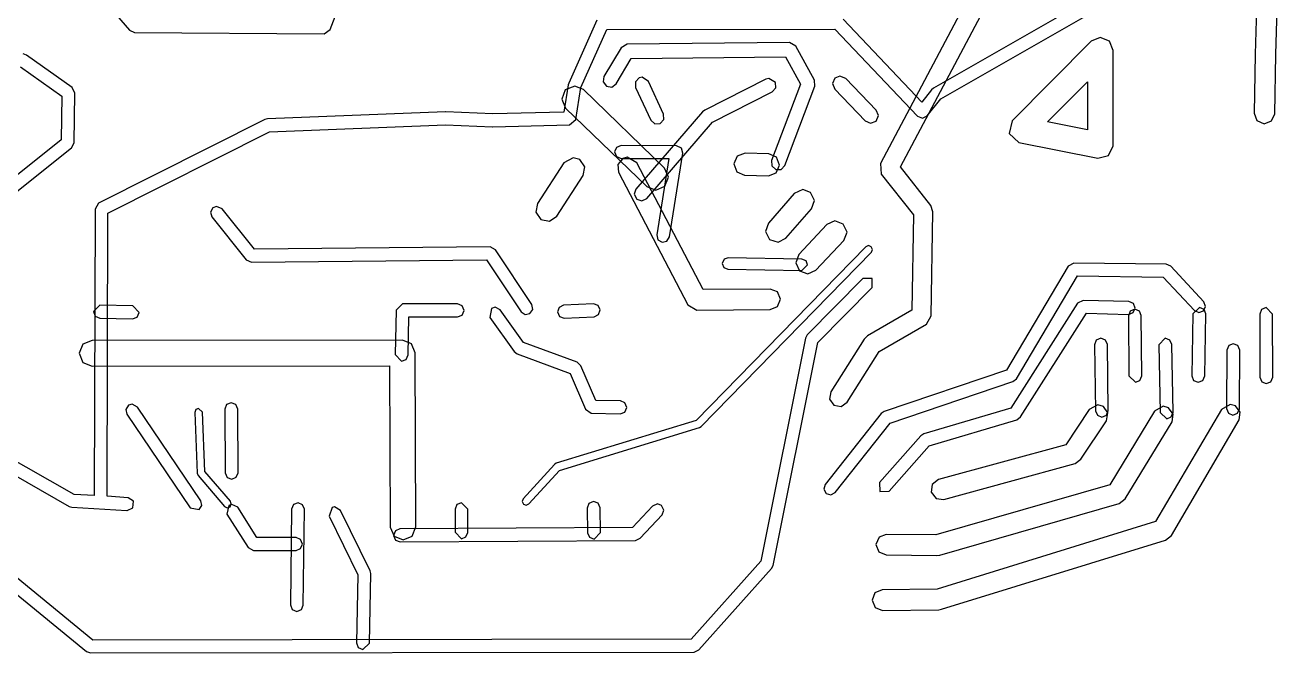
# Model space of a CAD drawing. Extents: x 2 to 219, y 1 to 125.
# Drawn here: x 121.6 to 218.9, y 3.7 to 52.4 of the extents above; entities that cross this region are included whole.
import ezdxf

# ---------------------------------------------------------------- set-up
doc = ezdxf.new("R2010")
doc.units = 0
doc.layers.add('PistasBottom', color=7, linetype='CONTINUOUS')

msp = doc.modelspace()

# ---------------------------------------------------------------- linework, layer by layer
at = {"layer": 'PistasBottom', "color": 7}
for p, q in [((145.336, 52.0723), (151.871, 69.2324)), ((126.367, 55.9355), (129.76, 52.0293)), ((206.266, 55.5918), (192.156, 47.5312)), ((218.746, 50.1328), (218.902, 55.6836)), ((194.951, 54.6973), (188.041, 41.6855)), ((192.736, 46.7109), (207.01, 54.8652)), ((217.289, 55.2383), (217.146, 50.1758)), ((189.596, 41.4141), (196.275, 53.9941)), ((166.041, 52.793), (163.855, 47.9258)), ((191.256, 46.4512), (185.141, 52.8906)), ((129.76, 52.0293), (130.133, 51.8574)), ((130.133, 51.8574), (144.865, 51.75)), ((144.865, 51.75), (145.336, 52.0723)), ((164.795, 47.5762), (166.82, 52.0879)), ((166.82, 52.0879), (184.514, 52.0977)), ((184.514, 52.0977), (190.928, 45.3457)), ((167.92, 50.668), (166.58, 48.4316)), ((168.387, 50.9355), (167.92, 50.668)), ((180.982, 51.0723), (168.387, 50.9355)), ((181.469, 50.7891), (180.982, 51.0723)), ((180.982, 51.0723), (180.982, 51.0723)), ((182.928, 48.1562), (181.469, 50.7891)), ((204.412, 51.1641), (198.273, 44.9961)), ((205.096, 51.459), (204.412, 51.1641)), ((205.82, 51.1745), (205.096, 51.459)), ((205.096, 51.459), (205.096, 51.459)), ((206.121, 50.457), (205.82, 51.1745)), ((121.756, 50.0918), (121.494, 50.1836)), ((125.301, 47.5703), (121.756, 50.0918)), ((167.525, 47.8672), (168.705, 49.8379)), ((168.705, 49.8379), (180.666, 49.9688)), ((180.666, 49.9688), (181.842, 47.8457)), ((206.107, 43.0645), (206.121, 50.457)), ((217.146, 50.168), (217.053, 45.5801)), ((217.146, 50.1758), (217.146, 50.168)), ((218.652, 45.5469), (218.746, 50.1328)), ((121.293, 49.1914), (124.508, 46.9062)), ((163.818, 47.8008), (163.473, 45.668)), ((164.314, 47.6953), (163.584, 47.3906)), ((163.855, 47.9258), (163.818, 47.8008)), ((164.998, 47.4141), (164.314, 47.6953)), ((164.314, 47.6953), (164.314, 47.6953)), ((166.58, 48.4316), (166.519, 48.0155)), ((166.519, 48.0155), (166.77, 47.6777)), ((166.77, 47.6777), (167.187, 47.6155)), ((167.187, 47.6155), (167.525, 47.8672)), ((169.312, 48.3203), (169.026, 48.011)), ((169.026, 48.011), (169.043, 47.5898)), ((169.545, 48.3711), (169.312, 48.3203)), ((170.041, 48.0508), (169.545, 48.3711)), ((169.545, 48.3711), (169.545, 48.3711)), ((171.211, 45.5117), (170.041, 48.0508)), ((179.156, 48.2188), (174.416, 45.8242)), ((179.389, 48.2773), (179.156, 48.2188)), ((179.896, 47.9746), (179.389, 48.2773)), ((179.389, 48.2773), (179.389, 48.2773)), ((181.842, 47.8457), (179.598, 41.918)), ((179.927, 47.5549), (179.896, 47.9746)), ((180.627, 41.5293), (182.961, 47.6953)), ((182.961, 47.6953), (182.928, 48.1562)), ((184.512, 48.3008), (184.329, 47.8802)), ((184.329, 47.8802), (184.496, 47.4531)), ((184.889, 48.4688), (184.512, 48.3008)), ((185.359, 48.2852), (184.889, 48.4688)), ((184.889, 48.4688), (184.889, 48.4688)), ((187.727, 45.8281), (185.359, 48.2852)), ((201.004, 44.9062), (204.117, 48.0332)), ((204.117, 48.0332), (204.109, 44.2852)), ((204.117, 48.0332), (204.117, 48.0332)), ((124.508, 46.9062), (124.457, 43.5273)), ((125.512, 47.1543), (125.301, 47.5703)), ((125.453, 43.2754), (125.512, 47.1543)), ((163.584, 47.3906), (163.303, 46.6787)), ((164.393, 45.0977), (164.795, 47.5762)), ((171.293, 41.3301), (164.998, 47.4141)), ((169.043, 47.5898), (170.213, 45.0508)), ((175.008, 44.8906), (179.652, 47.2363)), ((179.652, 47.2363), (179.927, 47.5549)), ((184.496, 47.4531), (186.863, 44.9961)), ((192.014, 47.4082), (191.256, 46.4512)), ((191.682, 45.3789), (192.736, 46.7109)), ((192.156, 47.5312), (192.014, 47.4082)), ((163.303, 46.6787), (163.607, 45.9766)), ((163.607, 45.9766), (169.904, 39.8926)), ((174.416, 45.8242), (174.246, 45.6914)), ((187.895, 45.4001), (187.727, 45.8281)), ((140.264, 45.0898), (127.355, 38.5957)), ((140.469, 45.1426), (140.264, 45.0898)), ((154.277, 45.6914), (140.469, 45.1426)), ((154.318, 45.6914), (154.277, 45.6914)), ((157.959, 45.5371), (154.318, 45.6914)), ((163.473, 45.668), (157.959, 45.5371)), ((163.912, 44.6777), (164.393, 45.0977)), ((174.246, 45.6914), (169.068, 39.6953)), ((169.902, 38.9766), (175.008, 44.8906)), ((170.213, 45.0508), (170.522, 44.7645)), ((170.522, 44.7645), (170.943, 44.7813)), ((170.943, 44.7813), (171.228, 45.0911)), ((171.228, 45.0911), (171.211, 45.5117)), ((186.863, 44.9961), (187.283, 44.8119)), ((187.283, 44.8119), (187.711, 44.9785)), ((187.711, 44.9785), (187.895, 45.4001)), ((190.928, 45.3457), (191.312, 45.1906)), ((191.312, 45.1906), (191.682, 45.3789)), ((198.273, 44.9961), (198.026, 44.0004)), ((204.109, 44.2852), (201.004, 44.9062)), ((217.053, 45.5801), (217.275, 45.0097)), ((217.275, 45.0097), (217.836, 44.7637)), ((217.836, 44.7637), (218.406, 44.9862)), ((218.406, 44.9862), (218.652, 45.5469)), ((128.08, 37.8398), (140.617, 44.1484)), ((140.617, 44.1484), (154.297, 44.6914)), ((154.297, 44.6914), (157.932, 44.5371)), ((157.932, 44.5371), (157.965, 44.5371)), ((157.965, 44.5371), (163.912, 44.6777)), ((198.026, 44.0004), (198.785, 43.3105)), ((124.457, 43.5273), (118.91, 39.0977)), ((119.725, 38.4668), (125.266, 42.8926)), ((125.266, 42.8926), (125.453, 43.2754)), ((167.558, 42.935), (167.41, 42.582)), ((167.912, 43.0801), (167.558, 42.935)), ((172.215, 43.0625), (167.912, 43.0801)), ((167.912, 43.0801), (167.912, 43.0801)), ((172.594, 42.8866), (172.215, 43.0625)), ((172.707, 42.4844), (172.594, 42.8866)), ((198.785, 43.3105), (204.912, 42.0859)), ((205.741, 42.2929), (206.107, 43.0645)), ((164.191, 42.1348), (163.475, 41.7285)), ((164.721, 41.9883), (164.191, 42.1348)), ((164.191, 42.1348), (164.191, 42.1348)), ((165.109, 41.419), (164.721, 41.9883)), ((167.41, 42.582), (167.555, 42.2279)), ((167.555, 42.2279), (167.908, 42.0801)), ((168.049, 42.084), (167.656, 41.614)), ((167.908, 42.0801), (171.627, 42.0645)), ((168.389, 42.1738), (168.049, 42.084)), ((169.129, 41.7461), (168.389, 42.1738)), ((168.389, 42.1738), (168.389, 42.1738)), ((171.627, 42.0645), (170.689, 36.1445)), ((171.678, 35.9883), (172.707, 42.4844)), ((176.932, 42.2448), (176.668, 41.6504)), ((177.539, 42.4785), (176.932, 42.2448)), ((179.391, 42.4316), (177.539, 42.4785)), ((177.539, 42.4785), (177.539, 42.4785)), ((179.985, 42.1676), (179.391, 42.4316)), ((179.598, 41.918), (179.611, 41.4971)), ((180.219, 41.5605), (179.985, 42.1676)), ((204.912, 42.0859), (205.741, 42.2929)), ((163.475, 41.7285), (161.414, 38.584)), ((164.98, 40.7422), (165.109, 41.419)), ((167.656, 41.614), (167.711, 41.0039)), ((167.711, 41.0039), (173.088, 30.7246)), ((174.279, 31.9004), (169.129, 41.7461)), ((171.599, 40.6283), (171.293, 41.3301)), ((176.668, 41.6504), (176.902, 41.0434)), ((176.902, 41.0434), (177.496, 40.7793)), ((179.348, 40.7324), (179.955, 40.9661)), ((179.611, 41.4971), (179.918, 41.209)), ((179.918, 41.209), (180.339, 41.2223)), ((179.955, 40.9661), (180.219, 41.5605)), ((180.339, 41.2223), (180.627, 41.5293)), ((188.041, 41.6855), (188.113, 40.8691)), ((188.113, 40.8691), (190.609, 37.7031)), ((191.953, 38.4219), (189.596, 41.4141)), ((162.92, 37.5977), (164.98, 40.7422)), ((169.904, 39.8926), (170.616, 39.6114)), ((170.616, 39.6114), (171.318, 39.916)), ((171.318, 39.916), (171.599, 40.6283)), ((177.496, 40.7793), (179.348, 40.7324)), ((169.068, 39.6953), (168.936, 39.2959)), ((168.936, 39.2959), (169.125, 38.9199)), ((169.125, 38.9199), (169.525, 38.7868)), ((169.525, 38.7868), (169.902, 38.9766)), ((181.342, 39.3477), (179.355, 37.0645)), ((182.025, 39.6582), (181.342, 39.3477)), ((182.611, 39.4375), (182.025, 39.6582)), ((182.025, 39.6582), (182.025, 39.6582)), ((182.918, 38.8209), (182.611, 39.4375)), ((127.08, 38.1504), (127.01, 15.916)), ((127.355, 38.5957), (127.08, 38.1504)), ((136.234, 38.2383), (136.05, 37.9029)), ((136.518, 38.3477), (136.234, 38.2383)), ((136.936, 38.1621), (136.518, 38.3477)), ((136.518, 38.3477), (136.518, 38.3477)), ((139.449, 35.0352), (136.936, 38.1621)), ((161.414, 38.584), (161.286, 37.9071)), ((180.713, 35.8828), (182.699, 38.168)), ((182.699, 38.168), (182.918, 38.8209)), ((192.113, 37.9473), (191.953, 38.4219)), ((191.988, 29.8691), (192.113, 37.9473)), ((128.01, 15.873), (128.08, 37.8398)), ((136.05, 37.9029), (136.156, 37.5352)), ((136.156, 37.5352), (138.82, 34.2207)), ((161.286, 37.9071), (161.674, 37.3379)), ((161.674, 37.3379), (162.351, 37.2097)), ((162.351, 37.2097), (162.92, 37.5977)), ((179.355, 37.0645), (179.137, 36.4115)), ((184.512, 37.2324), (183.895, 36.9492)), ((185.166, 36.9902), (184.512, 37.2324)), ((184.512, 37.2324), (184.512, 37.2324)), ((185.451, 36.362), (185.166, 36.9902)), ((190.609, 37.7031), (190.496, 30.3164)), ((170.689, 36.1445), (170.779, 35.7722)), ((171.478, 35.6617), (171.678, 35.9883)), ((179.137, 36.4115), (179.443, 35.7949)), ((183.895, 36.9492), (181.717, 34.6289)), ((185.207, 35.7168), (185.451, 36.362)), ((157.742, 35.2129), (139.449, 35.0352)), ((158.164, 34.9883), (157.742, 35.2129)), ((170.779, 35.7722), (171.105, 35.5723)), ((171.105, 35.5723), (171.478, 35.6617)), ((186.91, 35.2227), (173.748, 21.752)), ((179.443, 35.7949), (180.096, 35.576)), ((180.096, 35.576), (180.713, 35.8828)), ((183.029, 33.3965), (185.207, 35.7168)), ((187.127, 35.3125), (186.91, 35.2227)), ((187.334, 35.2285), (187.127, 35.3125)), ((187.127, 35.3125), (187.127, 35.3125)), ((187.426, 35.0168), (187.334, 35.2285)), ((187.34, 34.8027), (187.426, 35.0168)), ((138.82, 34.2207), (139.215, 34.0332)), ((139.215, 34.0332), (157.48, 34.2109)), ((157.48, 34.2109), (160.146, 30.1895)), ((160.98, 30.7422), (158.164, 34.9883)), ((174.125, 21.277), (187.34, 34.8027)), ((175.903, 34.2527), (175.766, 33.9355)), ((176.225, 34.3789), (175.903, 34.2527)), ((181.953, 34.2754), (176.225, 34.3789)), ((176.225, 34.3789), (176.225, 34.3789)), ((181.717, 34.6289), (181.473, 33.9851)), ((182.269, 34.1374), (181.953, 34.2754)), ((182.395, 33.8164), (182.269, 34.1374)), ((175.766, 33.9355), (175.893, 33.6151)), ((175.893, 33.6151), (176.209, 33.4785)), ((176.209, 33.4785), (181.938, 33.375)), ((181.473, 33.9851), (181.756, 33.3574)), ((181.756, 33.3574), (182.401, 33.1128)), ((181.938, 33.375), (182.395, 33.8164)), ((182.401, 33.1128), (183.029, 33.3965)), ((202.619, 33.7168), (197.836, 25.652)), ((203.055, 33.9609), (202.619, 33.7168)), ((210.229, 33.8711), (203.055, 33.9609)), ((203.055, 33.9609), (203.055, 33.9609)), ((210.588, 33.7129), (210.229, 33.8711)), ((213.156, 30.9531), (210.588, 33.7129)), ((186.686, 32.7637), (182.359, 28.3887)), ((187.393, 32.7676), (186.686, 32.7637)), ((187.396, 32.0605), (187.393, 32.7676)), ((198.6, 24.982), (203.332, 32.957)), ((203.332, 32.957), (210.002, 32.873)), ((210.002, 32.873), (212.424, 30.2715)), ((179.479, 31.9453), (174.279, 31.9004)), ((180.046, 31.7158), (179.479, 31.9453)), ((180.285, 31.1523), (180.046, 31.7158)), ((180.056, 30.5848), (180.285, 31.1523)), ((183.176, 27.793), (187.396, 32.0605)), ((127.465, 30.6914), (126.955, 30.2031)), ((126.955, 30.2031), (127.093, 29.8461)), ((130.012, 30.6328), (127.465, 30.6914)), ((127.465, 30.6914), (127.465, 30.6914)), ((130.5, 30.123), (130.012, 30.6328)), ((150.449, 30.3027), (150.375, 26.859)), ((150.951, 30.791), (150.449, 30.3027)), ((155.225, 30.7852), (150.951, 30.791)), ((150.951, 30.791), (150.951, 30.791)), ((155.579, 30.638), (155.225, 30.7852)), ((155.577, 29.9302), (155.725, 30.2832)), ((155.725, 30.2832), (155.579, 30.638)), ((157.844, 30.4453), (157.727, 29.748)), ((158.135, 30.5371), (157.844, 30.4453)), ((158.541, 30.3262), (158.135, 30.5371)), ((158.135, 30.5371), (158.135, 30.5371)), ((160.332, 27.8047), (158.541, 30.3262)), ((160.146, 30.1895), (160.464, 29.9754)), ((160.84, 30.0488), (161.054, 30.3664)), ((161.054, 30.3664), (160.98, 30.7422)), ((163.1, 30.5246), (162.971, 30.1641)), ((162.971, 30.1641), (163.134, 29.8172)), ((163.447, 30.6875), (163.1, 30.5246)), ((165.766, 30.7969), (163.447, 30.6875)), ((166.126, 30.6672), (165.766, 30.7969)), ((165.766, 30.7969), (165.766, 30.7969)), ((166.289, 30.3203), (166.126, 30.6672)), ((166.159, 29.9597), (166.289, 30.3203)), ((173.088, 30.7246), (173.805, 30.2969)), ((173.805, 30.2969), (179.492, 30.3457)), ((179.492, 30.3457), (180.056, 30.5848)), ((190.496, 30.3164), (187.031, 28.3105)), ((203.352, 30.8379), (198.168, 22.715)), ((203.787, 31.0684), (203.352, 30.8379)), ((207.336, 30.9766), (203.787, 31.0684)), ((203.787, 31.0684), (203.787, 31.0684)), ((207.439, 30.2297), (207.295, 29.875)), ((207.686, 30.8205), (207.336, 30.9766)), ((207.791, 30.3789), (207.439, 30.2297)), ((207.666, 30.1133), (207.822, 30.4629)), ((207.822, 30.4629), (207.686, 30.8205)), ((208.146, 30.2352), (207.791, 30.3789)), ((207.791, 30.3789), (207.791, 30.3789)), ((208.295, 29.8828), (208.146, 30.2352)), ((212.814, 30.5195), (212.307, 30.0293)), ((212.424, 30.2715), (212.772, 30.1122)), ((212.772, 30.1122), (213.131, 30.2461)), ((213.166, 30.3669), (212.814, 30.5195)), ((212.814, 30.5195), (212.814, 30.5195)), ((213.131, 30.2461), (213.29, 30.5943)), ((213.29, 30.5943), (213.156, 30.9531)), ((213.307, 30.0098), (213.166, 30.3669)), ((217.637, 30.3575), (217.49, 30.0039)), ((217.99, 30.5039), (217.637, 30.3575)), ((218.49, 30.0059), (217.99, 30.5039)), ((217.99, 30.5039), (217.99, 30.5039)), ((127.093, 29.8461), (127.443, 29.6914)), ((127.443, 29.6914), (129.988, 29.6348)), ((129.988, 29.6348), (130.345, 29.7729)), ((130.345, 29.7729), (130.5, 30.123)), ((151.375, 26.838), (151.439, 29.791)), ((151.439, 29.791), (155.223, 29.7852)), ((155.223, 29.7852), (155.577, 29.9302)), ((157.727, 29.748), (159.605, 27.0996)), ((160.464, 29.9754), (160.84, 30.0488)), ((163.134, 29.8172), (163.494, 29.6875)), ((163.494, 29.6875), (165.812, 29.7969)), ((165.812, 29.7969), (166.159, 29.9597)), ((187.941, 27.1055), (191.615, 29.2305)), ((191.615, 29.2305), (191.988, 29.8691)), ((198.91, 22.02), (204.043, 30.0605)), ((204.043, 30.0605), (207.309, 29.9766)), ((207.295, 29.875), (207.336, 25.201)), ((207.309, 29.9766), (207.666, 30.1133)), ((208.336, 25.211), (208.295, 29.8828)), ((212.307, 30.0293), (212.219, 25.219)), ((213.219, 25.199), (213.307, 30.0098)), ((217.49, 30.0039), (217.496, 25.107)), ((218.496, 25.107), (218.49, 30.0059)), ((182.359, 28.3887), (182.225, 28.1348)), ((187.031, 28.3105), (186.773, 28.0625)), ((126.144, 27.6654), (125.852, 26.957)), ((126.852, 27.959), (126.144, 27.6654)), ((150.936, 27.9805), (126.852, 27.959)), ((151.643, 27.6896), (150.936, 27.9805)), ((150.936, 27.9805), (150.936, 27.9805)), ((151.938, 26.984), (151.643, 27.6896)), ((164.514, 26.26), (160.332, 27.8047)), ((182.225, 28.1348), (178.766, 10.824)), ((179.721, 10.494), (183.176, 27.793)), ((186.773, 28.0625), (184.188, 23.973)), ((204.803, 27.9711), (204.662, 27.6152)), ((204.662, 27.6152), (204.736, 22.504)), ((205.154, 28.123), (204.803, 27.9711)), ((205.51, 27.9821), (205.154, 28.123)), ((205.154, 28.123), (205.154, 28.123)), ((205.662, 27.6309), (205.51, 27.9821)), ((205.736, 22.52), (205.662, 27.6309)), ((210.152, 28.125), (209.662, 27.6172)), ((209.662, 27.6172), (209.758, 22.367)), ((210.509, 27.9855), (210.152, 28.125)), ((210.152, 28.125), (210.152, 28.125)), ((210.662, 27.6348), (210.509, 27.9855)), ((210.758, 22.385), (210.662, 27.6348)), ((215.081, 27.5561), (214.934, 27.2031)), ((215.436, 27.7012), (215.081, 27.5561)), ((215.789, 27.5533), (215.436, 27.7012)), ((215.436, 27.7012), (215.436, 27.7012)), ((215.934, 27.1992), (215.789, 27.5533)), ((125.852, 26.957), (126.146, 26.25)), ((150.375, 26.859), (150.863, 26.35)), ((150.863, 26.35), (151.22, 26.488)), ((151.22, 26.488), (151.375, 26.838)), ((151.994, 13.488), (151.938, 26.984)), ((159.605, 27.0996), (159.84, 26.92)), ((159.84, 26.92), (163.967, 25.396)), ((164.801, 25.988), (164.514, 26.26)), ((185.455, 23.172), (187.941, 27.1055)), ((214.934, 27.2031), (214.912, 22.668)), ((215.912, 22.662), (215.934, 27.1992)), ((126.146, 26.25), (126.854, 25.959)), ((126.854, 25.959), (149.941, 25.979)), ((149.941, 25.979), (149.994, 13.48)), ((163.967, 25.396), (165.15, 22.619)), ((165.945, 23.307), (164.801, 25.988)), ((197.836, 25.652), (188.344, 22.445)), ((188.803, 21.545), (198.33, 24.766)), ((198.33, 24.766), (198.6, 24.982)), ((207.336, 25.201), (207.84, 24.707)), ((207.84, 24.707), (208.192, 24.856)), ((208.192, 24.856), (208.336, 25.211)), ((212.219, 25.219), (212.358, 24.862)), ((212.358, 24.862), (212.709, 24.709)), ((212.709, 24.709), (213.065, 24.848)), ((213.065, 24.848), (213.219, 25.199)), ((217.496, 25.107), (217.643, 24.754)), ((217.643, 24.754), (217.996, 24.607)), ((217.996, 24.607), (218.35, 24.754)), ((218.35, 24.754), (218.496, 25.107)), ((184.188, 23.973), (184.091, 23.408)), ((184.091, 23.408), (184.422, 22.939)), ((129.674, 22.928), (129.462, 22.608)), ((129.462, 22.608), (129.539, 22.232)), ((129.967, 23.014), (129.674, 22.928)), ((130.367, 22.793), (129.967, 23.014)), ((129.967, 23.014), (129.967, 23.014)), ((135.287, 15.525), (130.367, 22.793)), ((134.908, 22.592), (134.828, 22.377)), ((134.828, 22.377), (135.006, 17.662)), ((135.117, 22.688), (134.908, 22.592)), ((135.428, 22.4), (135.117, 22.688)), ((135.117, 22.688), (135.117, 22.688)), ((135.602, 17.789), (135.428, 22.4)), ((137.298, 22.98), (137.154, 22.625)), ((137.154, 22.625), (137.186, 17.688)), ((137.65, 23.129), (137.298, 22.98)), ((138.006, 22.985), (137.65, 23.129)), ((137.65, 23.129), (137.65, 23.129)), ((138.154, 22.631), (138.006, 22.985)), ((138.186, 17.695), (138.154, 22.631)), ((165.15, 22.619), (165.6, 22.314)), ((167.867, 23.264), (165.945, 23.307)), ((167.846, 22.266), (168.203, 22.404)), ((168.218, 23.11), (167.867, 23.264)), ((168.203, 22.404), (168.357, 22.754)), ((168.357, 22.754), (168.218, 23.11)), ((184.422, 22.939), (184.987, 22.842)), ((184.987, 22.842), (185.455, 23.172)), ((188.344, 22.445), (188.111, 22.283)), ((198.168, 22.715), (191.402, 20.709)), ((204.246, 22.609), (202.439, 19.867)), ((204.928, 22.969), (204.246, 22.609)), ((204.736, 22.504), (204.888, 22.153)), ((205.354, 22.836), (204.928, 22.969)), ((204.928, 22.969), (204.928, 22.969)), ((205.697, 22.33), (205.354, 22.836)), ((205.595, 22.164), (205.736, 22.52)), ((209.318, 22.465), (205.846, 16.76)), ((209.988, 22.848), (209.318, 22.465)), ((214.518, 22.604), (209.406, 13.904)), ((210.418, 22.732), (209.988, 22.848)), ((209.988, 22.848), (209.988, 22.848)), ((210.78, 22.238), (210.418, 22.732)), ((210.617, 22.029), (210.758, 22.385)), ((215.182, 22.998), (214.518, 22.604)), ((214.912, 22.668), (215.056, 22.313)), ((215.613, 22.889), (215.182, 22.998)), ((215.182, 22.998), (215.182, 22.998)), ((215.982, 22.399), (215.613, 22.889)), ((215.764, 22.308), (215.912, 22.662)), ((215.896, 21.793), (215.982, 22.399)), ((129.539, 22.232), (134.459, 14.965)), ((173.748, 21.752), (162.869, 18.424)), ((165.6, 22.314), (167.846, 22.266)), ((188.111, 22.283), (183.75, 16.775)), ((184.535, 16.154), (188.803, 21.545)), ((191.824, 19.791), (198.631, 21.809)), ((198.631, 21.809), (198.91, 22.02)), ((203.611, 18.734), (205.582, 21.729)), ((204.888, 22.153), (205.244, 22.012)), ((205.244, 22.012), (205.595, 22.164)), ((205.582, 21.729), (205.697, 22.33)), ((207.051, 15.662), (210.686, 21.633)), ((209.758, 22.367), (210.266, 21.877)), ((210.266, 21.877), (210.617, 22.029)), ((210.629, 12.826), (215.896, 21.793)), ((210.686, 21.633), (210.78, 22.238)), ((215.056, 22.313), (215.408, 22.164)), ((215.408, 22.164), (215.764, 22.308)), ((163.123, 17.873), (173.998, 21.201)), ((173.998, 21.201), (174.125, 21.277)), ((191.17, 20.561), (187.963, 16.93)), ((191.402, 20.709), (191.17, 20.561)), ((188.713, 16.268), (191.824, 19.791)), ((202.439, 19.867), (192.553, 17.16)), ((125.467, 16.01), (119.859, 19.189)), ((203.154, 18.404), (203.611, 18.734)), ((119.113, 18.461), (125.074, 15.082)), ((135.006, 17.662), (135.078, 17.479)), ((137.588, 15.477), (135.602, 17.789)), ((137.186, 17.688), (137.335, 17.335)), ((138.042, 17.341), (138.186, 17.695)), ((162.734, 18.338), (160.309, 15.68)), ((160.752, 15.275), (163.123, 17.873)), ((162.869, 18.424), (162.734, 18.338)), ((192.977, 15.617), (203.154, 18.404)), ((135.078, 17.479), (137.133, 15.086)), ((137.335, 17.335), (137.689, 17.191)), ((137.689, 17.191), (138.042, 17.341)), ((183.75, 16.775), (183.645, 16.407)), ((187.963, 16.93), (188.008, 16.225)), ((192.069, 16.785), (191.992, 16.178)), ((192.553, 17.16), (192.069, 16.785)), ((205.846, 16.76), (192.334, 12.877)), ((127.01, 15.916), (125.467, 16.01)), ((129.641, 15.754), (128.01, 15.873)), ((129.646, 15.754), (129.641, 15.754)), ((130.061, 15.475), (129.646, 15.754)), ((160.309, 15.68), (160.231, 15.464)), ((183.645, 16.407), (183.832, 16.072)), ((183.832, 16.072), (184.201, 15.967)), ((184.201, 15.967), (184.535, 16.154)), ((188.008, 16.225), (188.713, 16.268)), ((191.992, 16.178), (192.368, 15.693)), ((192.368, 15.693), (192.977, 15.617)), ((206.588, 15.309), (207.051, 15.662)), ((125.074, 15.082), (125.289, 15.02)), ((125.289, 15.02), (129.543, 14.758)), ((129.543, 14.758), (129.572, 14.756)), ((129.572, 14.756), (129.578, 14.756)), ((129.578, 14.756), (130.027, 14.976)), ((130.027, 14.976), (130.061, 15.475)), ((134.459, 14.965), (135.152, 14.83)), ((135.152, 14.83), (135.364, 15.15)), ((135.364, 15.15), (135.287, 15.525)), ((137.133, 15.086), (137.338, 14.981)), ((137.463, 15.162), (137.311, 14.473)), ((137.338, 14.981), (137.557, 15.053)), ((137.699, 15.24), (137.463, 15.162)), ((137.557, 15.053), (137.66, 15.258)), ((137.66, 15.258), (137.588, 15.477)), ((138.154, 15.01), (137.699, 15.24)), ((137.699, 15.24), (137.699, 15.24)), ((139.652, 12.662), (138.154, 15.01)), ((142.336, 14.869), (142.246, 7.436)), ((142.487, 15.221), (142.336, 14.869)), ((142.842, 15.363), (142.487, 15.221)), ((143.194, 15.213), (142.842, 15.363)), ((142.842, 15.363), (142.842, 15.363)), ((143.336, 14.857), (143.194, 15.213)), ((143.246, 7.424), (143.336, 14.857)), ((145.479, 14.994), (145.248, 14.326)), ((145.662, 15.045), (145.479, 14.994)), ((146.146, 14.764), (145.662, 15.045)), ((145.662, 15.045), (145.662, 15.045)), ((148.426, 10.092), (146.146, 14.764)), ((155.027, 14.873), (155.023, 13.07)), ((155.175, 15.226), (155.027, 14.873)), ((155.529, 15.371), (155.175, 15.226)), ((156.027, 14.869), (155.529, 15.371)), ((155.529, 15.371), (155.529, 15.371)), ((156.023, 13.068), (156.027, 14.869)), ((160.231, 15.464), (160.328, 15.256)), ((160.328, 15.256), (160.544, 15.178)), ((160.544, 15.178), (160.752, 15.275)), ((165.422, 15.313), (165.281, 14.957)), ((165.281, 14.957), (165.307, 13.035)), ((165.773, 15.465), (165.422, 15.313)), ((166.129, 15.323), (165.773, 15.465)), ((165.773, 15.465), (165.773, 15.465)), ((166.279, 14.971), (166.129, 15.323)), ((166.307, 13.049), (166.279, 14.971)), ((170.357, 15.111), (168.812, 13.441)), ((170.74, 15.271), (170.357, 15.111)), ((171.064, 15.139), (170.74, 15.271)), ((170.74, 15.271), (170.74, 15.271)), ((171.225, 14.791), (171.064, 15.139)), ((171.092, 14.432), (171.225, 14.791)), ((192.664, 11.307), (206.588, 15.309)), ((137.311, 14.473), (138.957, 11.893)), ((145.248, 14.326), (147.475, 9.762)), ((169.398, 12.604), (171.092, 14.432)), ((209.406, 13.904), (192.438, 8.668)), ((142.684, 12.662), (139.652, 12.662)), ((143.037, 12.516), (142.684, 12.662)), ((149.994, 13.48), (150.29, 12.775)), ((150.397, 13.18), (150.252, 12.826)), ((150.252, 12.826), (150.4, 12.472)), ((150.29, 12.775), (150.998, 12.484)), ((150.75, 13.328), (150.397, 13.18)), ((168.812, 13.441), (150.75, 13.328)), ((150.998, 12.484), (151.704, 12.78)), ((151.704, 12.78), (151.994, 13.488)), ((155.023, 13.07), (155.521, 12.568)), ((155.521, 12.568), (155.876, 12.714)), ((155.876, 12.714), (156.023, 13.068)), ((165.307, 13.035), (165.459, 12.684)), ((165.459, 12.684), (165.814, 12.543)), ((165.814, 12.543), (166.307, 13.049)), ((187.935, 12.685), (187.695, 12.123)), ((188.502, 12.914), (187.935, 12.685)), ((192.334, 12.877), (188.502, 12.914)), ((210.174, 12.467), (210.629, 12.826)), ((138.957, 11.893), (139.377, 11.662)), ((142.684, 11.662), (143.037, 11.809)), ((143.184, 12.162), (143.037, 12.516)), ((143.037, 11.809), (143.184, 12.162)), ((150.4, 12.472), (150.756, 12.328)), ((150.756, 12.328), (169.035, 12.443)), ((169.035, 12.443), (169.398, 12.604)), ((187.695, 12.123), (187.923, 11.555)), ((192.799, 7.104), (210.174, 12.467)), ((126.916, 4.713), (118.766, 11.371)), ((139.377, 11.662), (142.684, 11.662)), ((178.766, 10.824), (173.355, 4.783)), ((187.923, 11.555), (188.486, 11.314)), ((188.486, 11.314), (192.436, 11.275)), ((192.436, 11.275), (192.664, 11.307)), ((118.266, 10.488), (126.422, 3.826)), ((147.475, 9.762), (147.377, 4.488)), ((148.377, 4.469), (148.477, 9.863)), ((148.477, 9.863), (148.426, 10.092)), ((173.951, 3.949), (179.602, 10.258)), ((179.602, 10.258), (179.721, 10.494)), ((187.624, 8.372), (187.396, 7.805)), ((187.396, 7.805), (187.637, 7.242)), ((188.186, 8.613), (187.624, 8.372)), ((192.438, 8.668), (188.186, 8.613)), ((142.246, 7.436), (142.388, 7.08)), ((142.388, 7.08), (142.74, 6.93)), ((142.74, 6.93), (143.096, 7.072)), ((143.096, 7.072), (143.246, 7.424)), ((187.637, 7.242), (188.205, 7.014)), ((188.205, 7.014), (192.572, 7.068)), ((192.572, 7.068), (192.799, 7.104)), ((173.355, 4.783), (126.916, 4.713)), ((147.377, 4.488), (147.517, 4.131)), ((147.517, 4.131), (147.869, 3.979)), ((147.869, 3.979), (148.377, 4.469)), ((173.58, 3.783), (173.951, 3.949)), ((126.422, 3.826), (126.74, 3.713)), ((126.74, 3.713), (173.58, 3.783))]:
    msp.add_line(p, q, dxfattribs=at)

doc.saveas('drawing.dxf')
